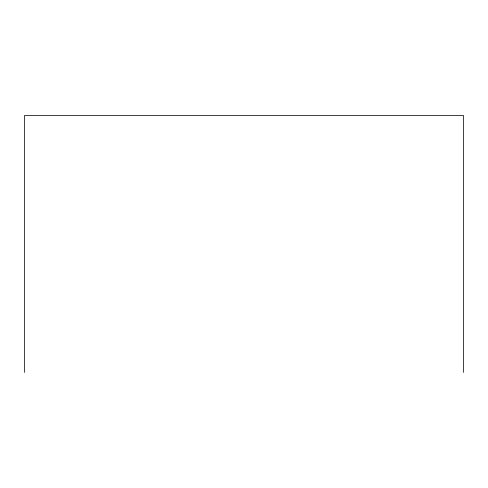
<?xml version="1.0" encoding="UTF-8"?>
<svg xmlns="http://www.w3.org/2000/svg" width="488" height="488" viewBox="0 0 488 488"><rect width="100%" height="100%" fill="white"/><g stroke="black" fill="none" stroke-linecap="round" stroke-linejoin="round"><path stroke-width="0.73" d="M463.6 372.387L463.6 115.613L24.4 115.613L24.4 372.387"/></g></svg>
